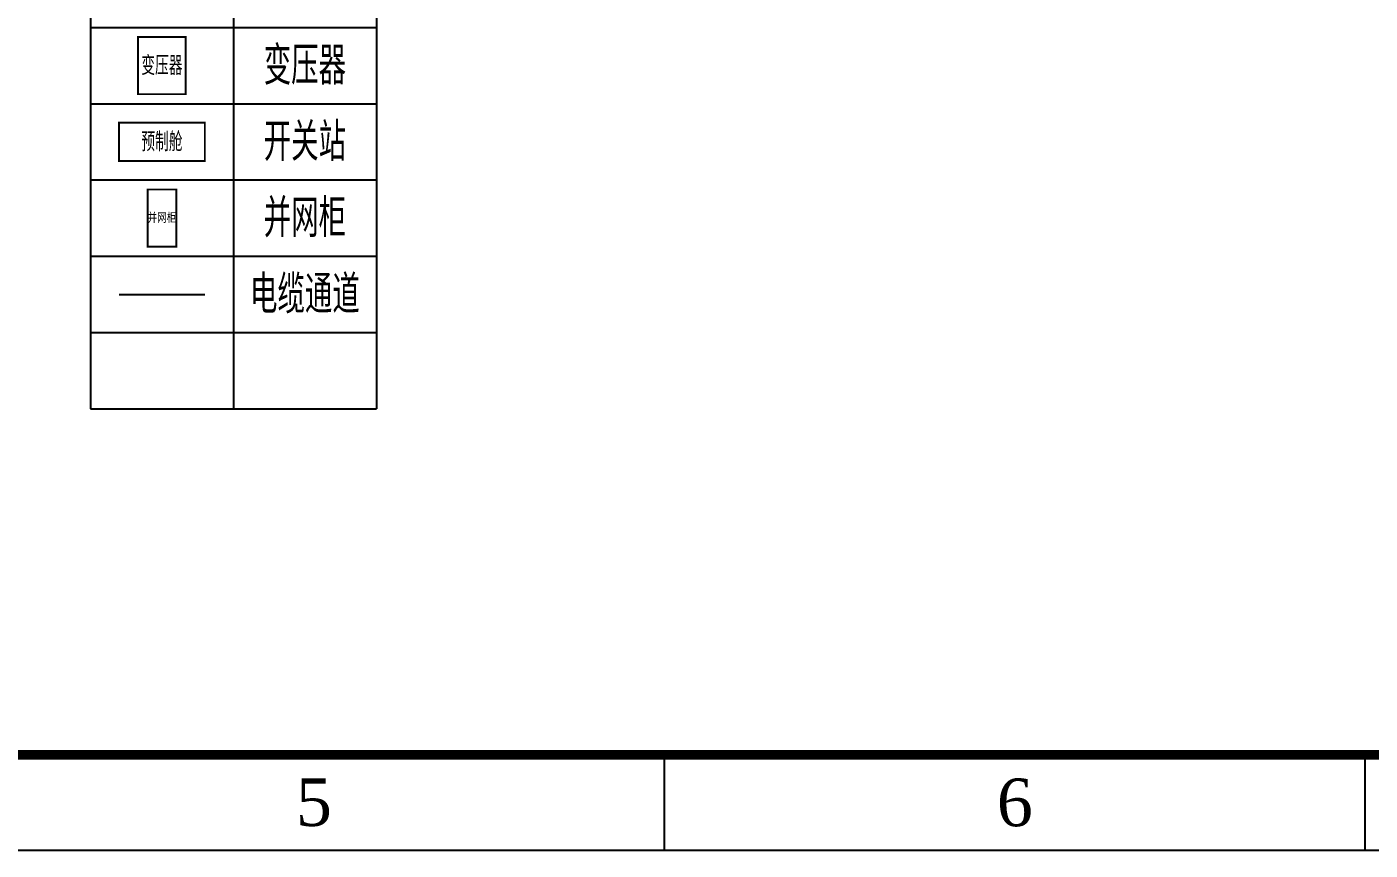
# Model space of a CAD drawing. Header units: millimetres. Extents: x 1218 to 2690, y 1163 to 1758.
# Drawn here: x 1519.3 to 1660.3, y 1163.8 to 1250.1 of the extents above; entities that cross this region are included whole.
import ezdxf
from ezdxf.enums import TextEntityAlignment as Align

# ---------------------------------------------------------------- set-up
doc = ezdxf.new("R2010")
doc.units = ezdxf.units.MM
doc.styles.add('Albedo', font='gbenor', dxfattribs={"bigfont": 'gbcbig'})
doc.styles.add('Times', font='times.ttf')

# ---------------------------------------------------------------- blocks, each defined once
blk = doc.blocks.new('*U712', base_point=(2, 3))
at = {"color": 0}
blk.add_lwpolyline([(0, 0), (4, 0), (4, 6), (0, 6)], close=True, dxfattribs=at)
blk = doc.blocks.new('*U713', base_point=(4, 2.5))
at = {"color": 0}
for p, q in [((0, 0), (8, 5)), ((5.21, 2.52), (7.51, 2.52)), ((5.21, 1.34), (7.51, 1.34))]:
    blk.add_line(p, q, dxfattribs=at)
blk.add_lwpolyline([(0, 0), (8, 0), (8, 5), (0, 5)], close=True, dxfattribs=at)
blk.add_lwpolyline([(0.43, 3.74, -0.6815), (1.45, 4.19), (2.35, 3.28, 0.6815), (3.36, 3.74)], format="xyb", dxfattribs=at)
blk = doc.blocks.new('*U714', base_point=(4, 2.5))
at = {"color": 0}
for p, q in [((0, 0), (8, 5)), ((0, 5), (8, 0))]:
    blk.add_line(p, q, dxfattribs=at)
blk.add_lwpolyline([(0, 0), (8, 0), (8, 5), (0, 5)], close=True, dxfattribs=at)
blk = doc.blocks.new('*U711', base_point=(0, 10))
for p, q in [((10, 5), (20, 5)), ((0, 0), (30, 0)), ((0, 0), (0, -72)), ((15, 0), (15, -72)), ((30, 0), (30, -72)), ((0, -8), (30, -8)), ((0, -16), (30, -16)), ((0, -24), (30, -24)), ((0, -32), (30, -32)), ((0, -40), (30, -40)), ((0, -48), (30, -48)), ((0, -56), (30, -56)), ((0, -64), (30, -64)), ((0, -72), (30, -72))]:
    blk.add_line(p, q)
at = {"color": 6}
blk.add_line((3, -60), (12, -60), dxfattribs=at)
at = {"const_width": 0.2}
for points in [[(5, -33), (5, -39), (10, -39), (10, -33)], [(3, -42), (3, -46), (12, -46), (12, -42)], [(6, -49), (6, -55), (9, -55), (9, -49)]]:
    blk.add_lwpolyline(points, close=True, dxfattribs=at)
at = {"color": 5}
blk.add_blockref('*U712', (7.5, -12), dxfattribs=at)
blk.add_blockref('*U713', (7.5, -20))
at = {"color": 1}
blk.add_blockref('*U714', (7.5, -28), dxfattribs=at)
at = {"color": 6, "style": 'Albedo'}
for s, p in [('图例', (15, 8)), ('图例', (7.5, -4)), ('名称', (22.5, -4)), ('光伏组件', (22.5, -12)), ('逆变器', (22.5, -20)), ('汇流箱', (22.5, -28)), ('变压器', (22.5, -36)), ('开关站', (22.5, -44)), ('并网柜', (22.5, -52)), ('电缆通道', (22.5, -60))]:
    blk.add_text(s, height=4, dxfattribs=at).set_placement(p, align=Align.MIDDLE_CENTER)
at = {"style": 'Albedo'}
for s, height, p in [('变压器', 2, (7.5, -36)), ('预制舱', 2, (7.5, -44)), ('并网柜', 1, (7.5, -52))]:
    blk.add_text(s, height=height, dxfattribs=at).set_placement(p, align=Align.MIDDLE_CENTER)
blk = doc.blocks.new('*U717')
at = {"color": 5}
blk.add_lwpolyline([(0, 0), (1471, 0), (1471, 594), (0, 594)], close=True, dxfattribs=at)

msp = doc.modelspace()

# ---------------------------------------------------------------- linework, layer by layer
at = {"color": 5}
for p, q in [((1586.219, 1163.775), (1586.219, 1173.775)), ((1659.769, 1163.775), (1659.769, 1173.775))]:
    msp.add_line(p, q, dxfattribs=at)
at = {"color": 5, "const_width": 1}
msp.add_lwpolyline([(1243.469, 1173.775), (2679.469, 1173.775), (2679.469, 1747.775), (1243.469, 1747.775)], close=True, dxfattribs=at)

# ---------------------------------------------------------------- block references
for name, p in [('*U717', (1218.469, 1163.775)), ('*U711', (1525.995, 1292.059))]:
    msp.add_blockref(name, p)

# ---------------------------------------------------------------- texts
at = {"color": 4, "style": 'Times'}
for s, p in [('6', (1622.994, 1168.775)), ('5', (1549.444, 1168.775))]:
    msp.add_text(s, height=5, dxfattribs=at).set_placement(p, align=Align.MIDDLE)

doc.saveas('drawing.dxf')
